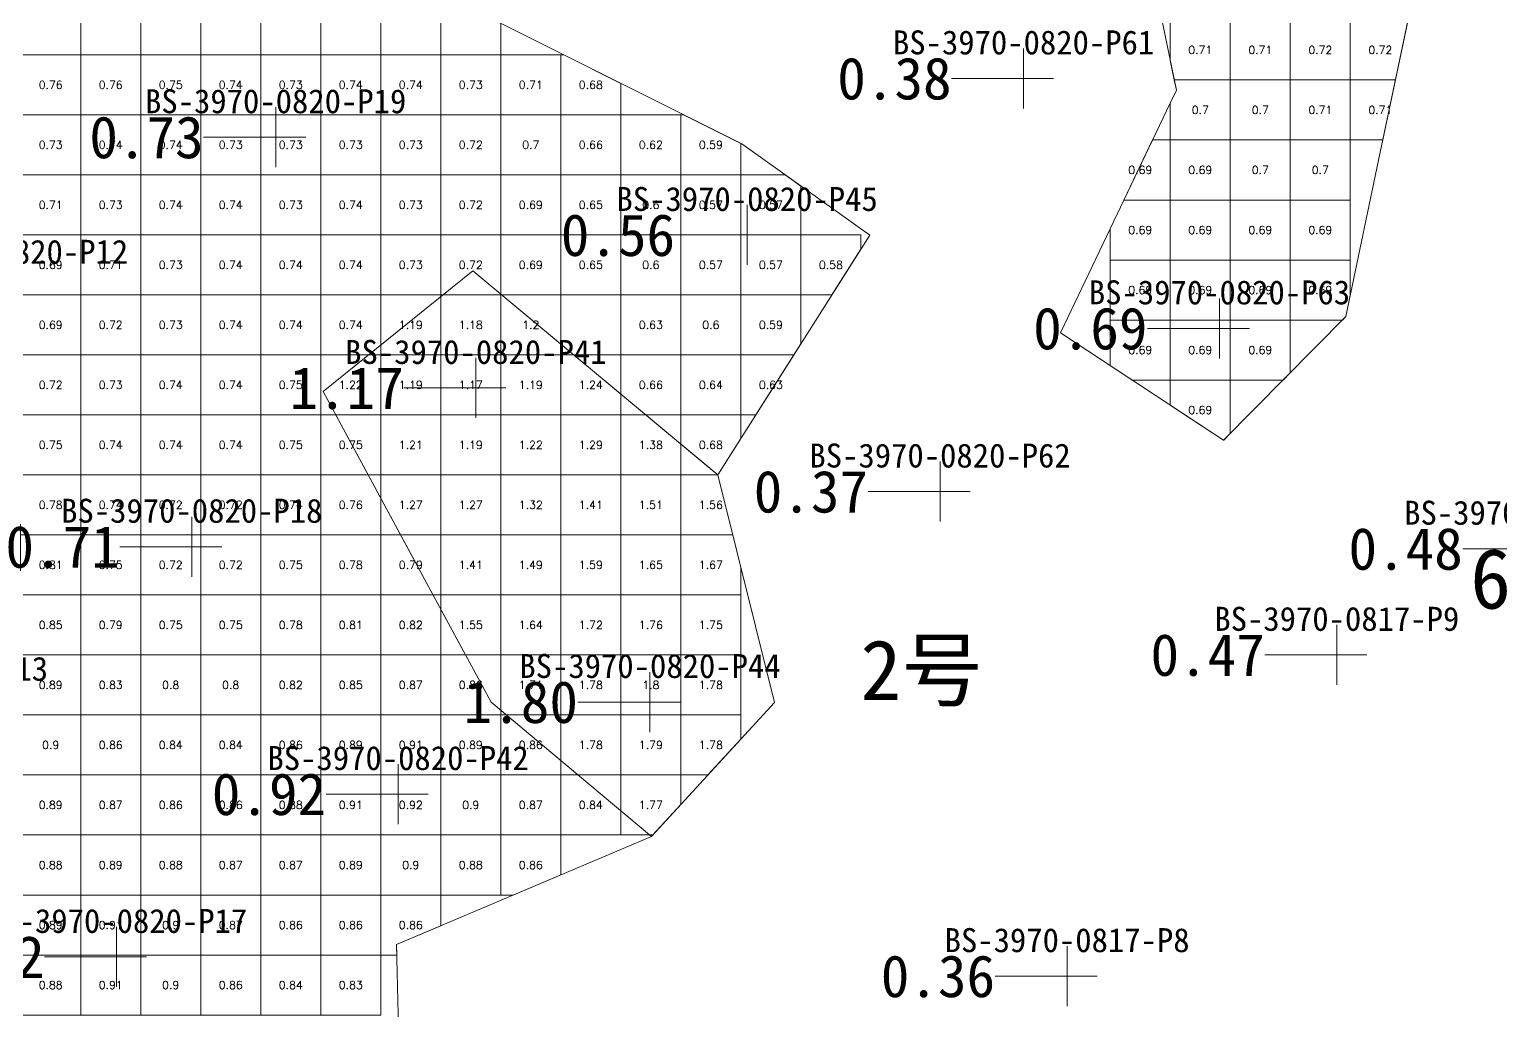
# Model space of a CAD drawing. Header units: inches. Extents: x 469759 to 470079, y 4349683 to 4349873.
# Drawn here: x 470005.6 to 470030.12, y 4349696.28 to 4349712.63 of the extents above; entities that cross this region are included whole.
import ezdxf
from ezdxf.enums import TextEntityAlignment as Align

# ---------------------------------------------------------------- set-up
doc = ezdxf.new("R2010")
doc.units = ezdxf.units.IN
doc.header["$MEASUREMENT"] = 0
for name, color, linetype, lineweight in [('0.500-1.000', 7, 'Continuous', 0), ('1.000-1.500', 7, 'Continuous', 0), ('孔口文字', 7, 'Continuous', 0), ('点', 7, 'Continuous', 0), ('爆区方格网', 7, 'Continuous', 0), ('线条', 7, 'Continuous', 0), ('钻孔', 7, 'Continuous', 0)]:
    doc.layers.add(name, color=color, linetype=linetype, lineweight=lineweight)
doc.styles.add('3dmine_textStyle_1', font='txt.shx', dxfattribs={"height": 1, "bigfont": 'gbcbig.shx'})
doc.styles.add('3dmine_textStyle_3', font='SimSun.ttf', dxfattribs={"height": 1})
doc.styles.add('3dmine_textStyle_4', font='simsunb.ttf', dxfattribs={"height": 1})

msp = doc.modelspace()

# ---------------------------------------------------------------- hatches: boundary and pattern name
at = {"layer": '钻孔', "linetype": 'Continuous', "lineweight": 0, "true_color": 0x808080, "extrusion": (0, 1, 0)}
for points in [[(-470023.17, 3959.573), (-470022.17, 3959.573), (-470022.17, 3970.573), (-470023.17, 3970.573)], [(-470021.778, 3959.791), (-470020.778, 3959.791), (-470020.778, 3970.791), (-470021.778, 3970.791)], [(-470028.389, 3959.642), (-470027.389, 3959.642), (-470027.389, 3970.642), (-470028.389, 3970.642)], [(-470023.895, 3959.574), (-470022.895, 3959.574), (-470022.895, 3969.574), (-470023.895, 3969.574)]]:
    msp.add_hatch(color=8, dxfattribs=at).paths.add_polyline_path(points, flags=0)
at = {"layer": '钻孔', "linetype": 'Continuous', "lineweight": 0, "true_color": 0x00ffff, "extrusion": (0, 1, 0)}
for points in [[(-470010.708, 3959.603), (-470009.708, 3959.603), (-470009.708, 3970.603), (-470010.708, 3970.603)], [(-470018.563, 3960.36), (-470017.563, 3960.36), (-470017.563, 3970.36), (-470018.563, 3970.36)], [(-470006.073, 3960.023), (-470005.073, 3960.023), (-470005.073, 3971.023), (-470006.073, 3971.023)], [(-470026.434, 3959.71), (-470025.434, 3959.71), (-470025.434, 3970.71), (-470026.434, 3970.71)], [(-470009.31, 3959.836), (-470008.31, 3959.836), (-470008.31, 3970.836), (-470009.31, 3970.836)], [(-470012.748, 3960.396), (-470011.748, 3960.396), (-470011.748, 3971.396), (-470012.748, 3971.396)], [(-470008.058, 3960.089), (-470007.058, 3960.089), (-470007.058, 3971.089), (-470008.058, 3971.089)]]:
    msp.add_hatch(color=4, dxfattribs=at).paths.add_polyline_path(points, flags=0)
at = {"layer": '钻孔', "linetype": 'Continuous', "lineweight": 0, "true_color": 0x0000ff, "extrusion": (0, 1, 0)}
msp.add_hatch(color=5, dxfattribs=at).paths.add_polyline_path([(-470014.043, 3959.711), (-470013.043, 3959.711), (-470013.043, 3970.711), (-470014.043, 3970.711)], flags=0)
at = {"layer": '钻孔', "linetype": 'Continuous', "lineweight": 0, "true_color": 0xff0000, "extrusion": (0, 1, 0)}
msp.add_hatch(color=1, dxfattribs=at).paths.add_polyline_path([(-470016.945, 3959.934), (-470015.945, 3959.934), (-470015.945, 3970.934), (-470016.945, 3970.934)], flags=0)

# ---------------------------------------------------------------- linework, layer by layer
at = {"layer": '0.500-1.000', "color": 4, "linetype": 'Continuous', "lineweight": 0, "true_color": 0x00ffff}
for points in [[(470029.004, 4349714.837), (470028.135, 4349710.689), (470027.539, 4349707.847), (470025.503, 4349705.788), (470022.786, 4349707.575), (470024.612, 4349711.403), (470024.716, 4349711.62), (470024.124, 4349714.49)], [(470012.026, 4349713.451), (470014.129, 4349712.398), (470017.474, 4349710.723), (470019.607, 4349709.204), (470017.075, 4349705.209), (470013.291, 4349708.361), (470012.992, 4349708.609), (470011.015, 4349707.012), (470010.5, 4349706.596), (470012.084, 4349703.665), (470012.084, 4349703.665), (470013.297, 4349701.422), (470015.97, 4349699.182), (470011.722, 4349697.386), (470011.748, 4349696.216), (470011.825, 4349692.798), (470010.265, 4349691.207), (470007.535, 4349692.818), (470006.317, 4349693.331), (470006.204, 4349693.378), (470005.924, 4349693.496), (470002.466, 4349692.429)]]:
    msp.add_lwpolyline(points, dxfattribs=at)
at = {"layer": '1.000-1.500', "color": 5, "linetype": 'Continuous', "lineweight": 0, "true_color": 0x0000ff}
msp.add_lwpolyline([(470016.886, 4349705.367), (470017.075, 4349705.209), (470018.019, 4349701.418), (470015.97, 4349699.182), (470013.297, 4349701.422), (470012.484, 4349702.926), (470010.5, 4349706.596), (470012.992, 4349708.609), (470016.886, 4349705.367)], dxfattribs=at)
at = {"layer": '点', "color": 138, "linetype": 'Continuous', "lineweight": 0, "true_color": 0x004c4c}
for points, elevation in [([(470022.17, 4349711.315), (470022.17, 4349712.315)], 3970.573), ([(470022.67, 4349711.815), (470021.67, 4349711.815)], 3970.573), ([(470009.708, 4349710.335), (470009.708, 4349711.335)], 3970.603), ([(470010.208, 4349710.835), (470009.208, 4349710.835)], 3970.603), ([(470017.563, 4349708.706), (470017.563, 4349709.706)], 3970.36), ([(470018.063, 4349709.206), (470017.063, 4349709.206)], 3970.36), ([(470025.434, 4349707.15), (470025.434, 4349708.15)], 3970.71), ([(470025.934, 4349707.65), (470024.934, 4349707.65)], 3970.71), ([(470013.043, 4349706.157), (470013.043, 4349707.157)], 3970.711), ([(470013.543, 4349706.657), (470012.543, 4349706.657)], 3970.711), ([(470020.778, 4349704.431), (470020.778, 4349705.431)], 3970.791), ([(470021.278, 4349704.931), (470020.278, 4349704.931)], 3970.791), ([(470008.31, 4349703.511), (470008.31, 4349704.511)], 3970.836), ([(470008.81, 4349704.011), (470007.81, 4349704.011)], 3970.836), ([(470027.389, 4349701.71), (470027.389, 4349702.71)], 3970.642), ([(470027.889, 4349702.21), (470026.889, 4349702.21)], 3970.642), ([(470015.945, 4349700.924), (470015.945, 4349701.924)], 3970.934), ([(470016.445, 4349701.424), (470015.445, 4349701.424)], 3970.934), ([(470011.748, 4349699.39), (470011.748, 4349700.39)], 3971.396), ([(470012.248, 4349699.89), (470011.248, 4349699.89)], 3971.396), ([(470007.058, 4349696.676), (470007.058, 4349697.676)], 3971.089), ([(470022.895, 4349696.356), (470022.895, 4349697.356)], 3969.574), ([(470007.558, 4349697.176), (470006.558, 4349697.176)], 3971.089), ([(470023.395, 4349696.856), (470022.395, 4349696.856)], 3969.574)]:
    msp.add_lwpolyline(points, dxfattribs=dict(at, elevation=elevation))
at = {"layer": '爆区方格网', "color": 4, "linetype": 'Continuous', "lineweight": 0, "true_color": 0x00ffff}
for points, elevation in [([(470006.459, 4349712.208), (470005.459, 4349712.208), (470005.459, 4349713.208), (470006.459, 4349713.208), (470006.459, 4349712.208)], 3970.36), ([(470007.459, 4349712.208), (470006.459, 4349712.208), (470006.459, 4349713.208), (470007.459, 4349713.208), (470007.459, 4349712.208)], 3970.36), ([(470008.459, 4349712.208), (470007.459, 4349712.208), (470007.459, 4349713.208), (470008.459, 4349713.208), (470008.459, 4349712.208)], 3970.36), ([(470009.459, 4349712.208), (470008.459, 4349712.208), (470008.459, 4349713.208), (470009.459, 4349713.208), (470009.459, 4349712.208)], 3970.36), ([(470010.459, 4349712.208), (470009.459, 4349712.208), (470009.459, 4349713.208), (470010.459, 4349713.208), (470010.459, 4349712.208)], 3970.36), ([(470011.459, 4349712.208), (470010.459, 4349712.208), (470010.459, 4349713.208), (470011.459, 4349713.208), (470011.459, 4349712.208)], 3970.36), ([(470012.459, 4349712.208), (470011.459, 4349712.208), (470011.459, 4349713.208), (470012.459, 4349713.208), (470012.459, 4349712.208)], 3970.36), ([(470013.459, 4349712.734), (470013.459, 4349712.208), (470012.459, 4349712.208), (470012.459, 4349713.208), (470012.512, 4349713.208), (470013.459, 4349712.734)], 3970.36), ([(470025.614, 4349711.789), (470024.681, 4349711.789), (470024.614, 4349712.112), (470024.614, 4349712.789), (470025.614, 4349712.789), (470025.614, 4349711.789)], 3970.911), ([(470026.614, 4349711.789), (470025.614, 4349711.789), (470025.614, 4349712.789), (470026.614, 4349712.789), (470026.614, 4349711.789)], 3970.911), ([(470027.614, 4349711.789), (470026.614, 4349711.789), (470026.614, 4349712.789), (470027.614, 4349712.789), (470027.614, 4349711.789)], 3970.911), ([(470028.365, 4349711.789), (470027.614, 4349711.789), (470027.614, 4349712.789), (470028.575, 4349712.789), (470028.365, 4349711.789)], 3970.911), ([(470006.459, 4349711.208), (470005.459, 4349711.208), (470005.459, 4349712.208), (470006.459, 4349712.208), (470006.459, 4349711.208)], 3970.36), ([(470007.459, 4349711.208), (470006.459, 4349711.208), (470006.459, 4349712.208), (470007.459, 4349712.208), (470007.459, 4349711.208)], 3970.36), ([(470008.459, 4349711.208), (470007.459, 4349711.208), (470007.459, 4349712.208), (470008.459, 4349712.208), (470008.459, 4349711.208)], 3970.36), ([(470009.459, 4349711.208), (470008.459, 4349711.208), (470008.459, 4349712.208), (470009.459, 4349712.208), (470009.459, 4349711.208)], 3970.36), ([(470010.459, 4349711.208), (470009.459, 4349711.208), (470009.459, 4349712.208), (470010.459, 4349712.208), (470010.459, 4349711.208)], 3970.36), ([(470011.459, 4349711.208), (470010.459, 4349711.208), (470010.459, 4349712.208), (470011.459, 4349712.208), (470011.459, 4349711.208)], 3970.36), ([(470012.459, 4349711.208), (470011.459, 4349711.208), (470011.459, 4349712.208), (470012.459, 4349712.208), (470012.459, 4349711.208)], 3970.36), ([(470013.459, 4349711.208), (470012.459, 4349711.208), (470012.459, 4349712.208), (470013.459, 4349712.208), (470013.459, 4349711.208)], 3970.36), ([(470014.459, 4349711.208), (470013.459, 4349711.208), (470013.459, 4349712.208), (470014.459, 4349712.208), (470014.459, 4349711.208)], 3970.36), ([(470015.459, 4349711.732), (470015.459, 4349711.208), (470014.459, 4349711.208), (470014.459, 4349712.208), (470014.508, 4349712.208), (470015.459, 4349711.732)], 3970.36), ([(470025.614, 4349710.789), (470024.614, 4349710.789), (470024.614, 4349711.407), (470024.716, 4349711.62), (470024.681, 4349711.789), (470025.614, 4349711.789), (470025.614, 4349710.789)], 3970.911), ([(470026.614, 4349710.789), (470025.614, 4349710.789), (470025.614, 4349711.789), (470026.614, 4349711.789), (470026.614, 4349710.789)], 3970.911), ([(470027.614, 4349710.789), (470026.614, 4349710.789), (470026.614, 4349711.789), (470027.614, 4349711.789), (470027.614, 4349710.789)], 3970.911), ([(470028.156, 4349710.789), (470027.614, 4349710.789), (470027.614, 4349711.789), (470028.365, 4349711.789), (470028.156, 4349710.789)], 3970.911), ([(470006.459, 4349710.208), (470005.459, 4349710.208), (470005.459, 4349711.208), (470006.459, 4349711.208), (470006.459, 4349710.208)], 3970.36), ([(470007.459, 4349710.208), (470006.459, 4349710.208), (470006.459, 4349711.208), (470007.459, 4349711.208), (470007.459, 4349710.208)], 3970.36), ([(470008.459, 4349710.208), (470007.459, 4349710.208), (470007.459, 4349711.208), (470008.459, 4349711.208), (470008.459, 4349710.208)], 3970.36), ([(470009.459, 4349710.208), (470008.459, 4349710.208), (470008.459, 4349711.208), (470009.459, 4349711.208), (470009.459, 4349710.208)], 3970.36), ([(470010.459, 4349710.208), (470009.459, 4349710.208), (470009.459, 4349711.208), (470010.459, 4349711.208), (470010.459, 4349710.208)], 3970.36), ([(470011.459, 4349710.208), (470010.459, 4349710.208), (470010.459, 4349711.208), (470011.459, 4349711.208), (470011.459, 4349710.208)], 3970.36), ([(470012.459, 4349710.208), (470011.459, 4349710.208), (470011.459, 4349711.208), (470012.459, 4349711.208), (470012.459, 4349710.208)], 3970.36), ([(470013.459, 4349710.208), (470012.459, 4349710.208), (470012.459, 4349711.208), (470013.459, 4349711.208), (470013.459, 4349710.208)], 3970.36), ([(470014.459, 4349710.208), (470013.459, 4349710.208), (470013.459, 4349711.208), (470014.459, 4349711.208), (470014.459, 4349710.208)], 3970.36), ([(470015.459, 4349710.208), (470014.459, 4349710.208), (470014.459, 4349711.208), (470015.459, 4349711.208), (470015.459, 4349710.208)], 3970.36), ([(470016.459, 4349710.208), (470015.459, 4349710.208), (470015.459, 4349711.208), (470016.459, 4349711.208), (470016.459, 4349710.208)], 3970.36), ([(470017.459, 4349710.73), (470017.459, 4349710.208), (470016.459, 4349710.208), (470016.459, 4349711.208), (470016.505, 4349711.208), (470017.459, 4349710.73)], 3970.36), ([(470024.614, 4349709.789), (470023.842, 4349709.789), (470024.319, 4349710.789), (470024.614, 4349710.789), (470024.614, 4349709.789)], 3970.911), ([(470025.614, 4349709.789), (470024.614, 4349709.789), (470024.614, 4349710.789), (470025.614, 4349710.789), (470025.614, 4349709.789)], 3970.911), ([(470026.614, 4349709.789), (470025.614, 4349709.789), (470025.614, 4349710.789), (470026.614, 4349710.789), (470026.614, 4349709.789)], 3970.911), ([(470027.614, 4349709.789), (470026.614, 4349709.789), (470026.614, 4349710.789), (470027.614, 4349710.789), (470027.614, 4349709.789)], 3970.911), ([(470006.459, 4349709.208), (470005.459, 4349709.208), (470005.459, 4349710.208), (470006.459, 4349710.208), (470006.459, 4349709.208)], 3970.36), ([(470007.459, 4349709.208), (470006.459, 4349709.208), (470006.459, 4349710.208), (470007.459, 4349710.208), (470007.459, 4349709.208)], 3970.36), ([(470008.459, 4349709.208), (470007.459, 4349709.208), (470007.459, 4349710.208), (470008.459, 4349710.208), (470008.459, 4349709.208)], 3970.36), ([(470009.459, 4349709.208), (470008.459, 4349709.208), (470008.459, 4349710.208), (470009.459, 4349710.208), (470009.459, 4349709.208)], 3970.36), ([(470010.459, 4349709.208), (470009.459, 4349709.208), (470009.459, 4349710.208), (470010.459, 4349710.208), (470010.459, 4349709.208)], 3970.36), ([(470011.459, 4349709.208), (470010.459, 4349709.208), (470010.459, 4349710.208), (470011.459, 4349710.208), (470011.459, 4349709.208)], 3970.36), ([(470012.459, 4349709.208), (470011.459, 4349709.208), (470011.459, 4349710.208), (470012.459, 4349710.208), (470012.459, 4349709.208)], 3970.36), ([(470013.459, 4349709.208), (470012.459, 4349709.208), (470012.459, 4349710.208), (470013.459, 4349710.208), (470013.459, 4349709.208)], 3970.36), ([(470014.459, 4349709.208), (470013.459, 4349709.208), (470013.459, 4349710.208), (470014.459, 4349710.208), (470014.459, 4349709.208)], 3970.36), ([(470015.459, 4349709.208), (470014.459, 4349709.208), (470014.459, 4349710.208), (470015.459, 4349710.208), (470015.459, 4349709.208)], 3970.36), ([(470016.459, 4349709.208), (470015.459, 4349709.208), (470015.459, 4349710.208), (470016.459, 4349710.208), (470016.459, 4349709.208)], 3970.36), ([(470017.459, 4349709.208), (470016.459, 4349709.208), (470016.459, 4349710.208), (470017.459, 4349710.208), (470017.459, 4349709.208)], 3970.36), ([(470018.459, 4349710.021), (470018.459, 4349709.208), (470017.459, 4349709.208), (470017.459, 4349710.208), (470018.196, 4349710.208), (470018.459, 4349710.021)], 3970.36), ([(470024.614, 4349708.789), (470023.614, 4349708.789), (470023.614, 4349709.311), (470023.842, 4349709.789), (470024.614, 4349709.789), (470024.614, 4349708.789)], 3970.911), ([(470025.614, 4349708.789), (470024.614, 4349708.789), (470024.614, 4349709.789), (470025.614, 4349709.789), (470025.614, 4349708.789)], 3970.911), ([(470026.614, 4349708.789), (470025.614, 4349708.789), (470025.614, 4349709.789), (470026.614, 4349709.789), (470026.614, 4349708.789)], 3970.911), ([(470027.614, 4349708.789), (470026.614, 4349708.789), (470026.614, 4349709.789), (470027.614, 4349709.789), (470027.614, 4349708.789)], 3970.911), ([(470006.459, 4349708.208), (470005.459, 4349708.208), (470005.459, 4349709.208), (470006.459, 4349709.208), (470006.459, 4349708.208)], 3970.36), ([(470007.459, 4349708.208), (470006.459, 4349708.208), (470006.459, 4349709.208), (470007.459, 4349709.208), (470007.459, 4349708.208)], 3970.36), ([(470008.459, 4349708.208), (470007.459, 4349708.208), (470007.459, 4349709.208), (470008.459, 4349709.208), (470008.459, 4349708.208)], 3970.36), ([(470009.459, 4349708.208), (470008.459, 4349708.208), (470008.459, 4349709.208), (470009.459, 4349709.208), (470009.459, 4349708.208)], 3970.36), ([(470010.459, 4349708.208), (470009.459, 4349708.208), (470009.459, 4349709.208), (470010.459, 4349709.208), (470010.459, 4349708.208)], 3970.36), ([(470011.459, 4349708.208), (470010.459, 4349708.208), (470010.459, 4349709.208), (470011.459, 4349709.208), (470011.459, 4349708.208)], 3970.36), ([(470012.459, 4349708.208), (470011.459, 4349708.208), (470011.459, 4349709.208), (470012.459, 4349709.208), (470012.459, 4349708.208)], 3970.36), ([(470013.459, 4349708.208), (470012.459, 4349708.208), (470012.459, 4349709.208), (470013.459, 4349709.208), (470013.459, 4349708.208)], 3970.36), ([(470014.459, 4349708.208), (470013.459, 4349708.208), (470013.459, 4349709.208), (470014.459, 4349709.208), (470014.459, 4349708.208)], 3970.36), ([(470015.459, 4349708.208), (470014.459, 4349708.208), (470014.459, 4349709.208), (470015.459, 4349709.208), (470015.459, 4349708.208)], 3970.36), ([(470016.459, 4349708.208), (470015.459, 4349708.208), (470015.459, 4349709.208), (470016.459, 4349709.208), (470016.459, 4349708.208)], 3970.36), ([(470017.459, 4349708.208), (470016.459, 4349708.208), (470016.459, 4349709.208), (470017.459, 4349709.208), (470017.459, 4349708.208)], 3970.36), ([(470018.459, 4349708.208), (470017.459, 4349708.208), (470017.459, 4349709.208), (470018.459, 4349709.208), (470018.459, 4349708.208)], 3970.36), ([(470019.459, 4349708.971), (470018.975, 4349708.208), (470018.459, 4349708.208), (470018.459, 4349709.208), (470019.459, 4349709.208), (470019.459, 4349708.971)], 3970.36), ([(470024.614, 4349707.789), (470023.614, 4349707.789), (470023.614, 4349708.789), (470024.614, 4349708.789), (470024.614, 4349707.789)], 3970.911), ([(470025.614, 4349707.789), (470024.614, 4349707.789), (470024.614, 4349708.789), (470025.614, 4349708.789), (470025.614, 4349707.789)], 3970.911), ([(470026.614, 4349707.789), (470025.614, 4349707.789), (470025.614, 4349708.789), (470026.614, 4349708.789), (470026.614, 4349707.789)], 3970.911), ([(470027.614, 4349708.204), (470027.539, 4349707.847), (470027.482, 4349707.789), (470026.614, 4349707.789), (470026.614, 4349708.789), (470027.614, 4349708.789), (470027.614, 4349708.204)], 3970.911), ([(470006.459, 4349707.208), (470005.459, 4349707.208), (470005.459, 4349708.208), (470006.459, 4349708.208), (470006.459, 4349707.208)], 3970.36), ([(470007.459, 4349707.208), (470006.459, 4349707.208), (470006.459, 4349708.208), (470007.459, 4349708.208), (470007.459, 4349707.208)], 3970.36), ([(470008.459, 4349707.208), (470007.459, 4349707.208), (470007.459, 4349708.208), (470008.459, 4349708.208), (470008.459, 4349707.208)], 3970.36), ([(470009.459, 4349707.208), (470008.459, 4349707.208), (470008.459, 4349708.208), (470009.459, 4349708.208), (470009.459, 4349707.208)], 3970.36), ([(470010.459, 4349707.208), (470009.459, 4349707.208), (470009.459, 4349708.208), (470010.459, 4349708.208), (470010.459, 4349707.208)], 3970.36), ([(470011.459, 4349707.208), (470010.459, 4349707.208), (470010.459, 4349708.208), (470011.459, 4349708.208), (470011.459, 4349707.208)], 3970.36), ([(470016.459, 4349707.208), (470015.459, 4349707.208), (470015.459, 4349708.208), (470016.459, 4349708.208), (470016.459, 4349707.208)], 3970.36), ([(470017.459, 4349707.208), (470016.459, 4349707.208), (470016.459, 4349708.208), (470017.459, 4349708.208), (470017.459, 4349707.208)], 3970.36), ([(470018.459, 4349707.393), (470018.342, 4349707.208), (470017.459, 4349707.208), (470017.459, 4349708.208), (470018.459, 4349708.208), (470018.459, 4349707.393)], 3970.36), ([(470024.614, 4349706.789), (470023.981, 4349706.789), (470023.614, 4349707.03), (470023.614, 4349707.789), (470024.614, 4349707.789), (470024.614, 4349706.789)], 3970.911), ([(470025.614, 4349706.789), (470024.614, 4349706.789), (470024.614, 4349707.789), (470025.614, 4349707.789), (470025.614, 4349706.789)], 3970.911), ([(470026.614, 4349706.911), (470026.493, 4349706.789), (470025.614, 4349706.789), (470025.614, 4349707.789), (470026.614, 4349707.789), (470026.614, 4349706.911)], 3970.911), ([(470006.459, 4349706.208), (470005.459, 4349706.208), (470005.459, 4349707.208), (470006.459, 4349707.208), (470006.459, 4349706.208)], 3970.36), ([(470007.459, 4349706.208), (470006.459, 4349706.208), (470006.459, 4349707.208), (470007.459, 4349707.208), (470007.459, 4349706.208)], 3970.36), ([(470008.459, 4349706.208), (470007.459, 4349706.208), (470007.459, 4349707.208), (470008.459, 4349707.208), (470008.459, 4349706.208)], 3970.36), ([(470009.459, 4349706.208), (470008.459, 4349706.208), (470008.459, 4349707.208), (470009.459, 4349707.208), (470009.459, 4349706.208)], 3970.36), ([(470010.459, 4349706.208), (470009.459, 4349706.208), (470009.459, 4349707.208), (470010.459, 4349707.208), (470010.459, 4349706.208)], 3970.36), ([(470016.459, 4349706.208), (470015.459, 4349706.208), (470015.459, 4349707.208), (470016.459, 4349707.208), (470016.459, 4349706.208)], 3970.36), ([(470017.459, 4349706.208), (470016.459, 4349706.208), (470016.459, 4349707.208), (470017.459, 4349707.208), (470017.459, 4349706.208)], 3970.36), ([(470017.708, 4349706.208), (470017.459, 4349706.208), (470017.459, 4349707.208), (470018.342, 4349707.208), (470017.708, 4349706.208)], 3970.36), ([(470025.614, 4349705.9), (470025.504, 4349705.789), (470025.502, 4349705.789), (470024.614, 4349706.373), (470024.614, 4349706.789), (470025.614, 4349706.789), (470025.614, 4349705.9)], 3970.911), ([(470006.459, 4349705.208), (470005.459, 4349705.208), (470005.459, 4349706.208), (470006.459, 4349706.208), (470006.459, 4349705.208)], 3970.36), ([(470007.459, 4349705.208), (470006.459, 4349705.208), (470006.459, 4349706.208), (470007.459, 4349706.208), (470007.459, 4349705.208)], 3970.36), ([(470008.459, 4349705.208), (470007.459, 4349705.208), (470007.459, 4349706.208), (470008.459, 4349706.208), (470008.459, 4349705.208)], 3970.36), ([(470009.459, 4349705.208), (470008.459, 4349705.208), (470008.459, 4349706.208), (470009.459, 4349706.208), (470009.459, 4349705.208)], 3970.36), ([(470010.459, 4349705.208), (470009.459, 4349705.208), (470009.459, 4349706.208), (470010.459, 4349706.208), (470010.459, 4349705.208)], 3970.36), ([(470011.459, 4349705.208), (470010.459, 4349705.208), (470010.459, 4349706.208), (470011.459, 4349706.208), (470011.459, 4349705.208)], 3970.36), ([(470017.459, 4349705.815), (470017.075, 4349705.209), (470017.075, 4349705.208), (470016.459, 4349705.208), (470016.459, 4349706.208), (470017.459, 4349706.208), (470017.459, 4349705.815)], 3970.36), ([(470006.459, 4349704.208), (470005.459, 4349704.208), (470005.459, 4349705.208), (470006.459, 4349705.208), (470006.459, 4349704.208)], 3970.36), ([(470007.459, 4349704.208), (470006.459, 4349704.208), (470006.459, 4349705.208), (470007.459, 4349705.208), (470007.459, 4349704.208)], 3970.36), ([(470008.459, 4349704.208), (470007.459, 4349704.208), (470007.459, 4349705.208), (470008.459, 4349705.208), (470008.459, 4349704.208)], 3970.36), ([(470009.459, 4349704.208), (470008.459, 4349704.208), (470008.459, 4349705.208), (470009.459, 4349705.208), (470009.459, 4349704.208)], 3970.36), ([(470010.459, 4349704.208), (470009.459, 4349704.208), (470009.459, 4349705.208), (470010.459, 4349705.208), (470010.459, 4349704.208)], 3970.36), ([(470011.459, 4349704.208), (470010.459, 4349704.208), (470010.459, 4349705.208), (470011.459, 4349705.208), (470011.459, 4349704.208)], 3970.36), ([(470006.459, 4349703.208), (470005.459, 4349703.208), (470005.459, 4349704.208), (470006.459, 4349704.208), (470006.459, 4349703.208)], 3970.36), ([(470007.459, 4349703.208), (470006.459, 4349703.208), (470006.459, 4349704.208), (470007.459, 4349704.208), (470007.459, 4349703.208)], 3970.36), ([(470008.459, 4349703.208), (470007.459, 4349703.208), (470007.459, 4349704.208), (470008.459, 4349704.208), (470008.459, 4349703.208)], 3970.36), ([(470009.459, 4349703.208), (470008.459, 4349703.208), (470008.459, 4349704.208), (470009.459, 4349704.208), (470009.459, 4349703.208)], 3970.36), ([(470010.459, 4349703.208), (470009.459, 4349703.208), (470009.459, 4349704.208), (470010.459, 4349704.208), (470010.459, 4349703.208)], 3970.36), ([(470011.459, 4349703.208), (470010.459, 4349703.208), (470010.459, 4349704.208), (470011.459, 4349704.208), (470011.459, 4349703.208)], 3970.36), ([(470012.459, 4349703.208), (470011.459, 4349703.208), (470011.459, 4349704.208), (470012.459, 4349704.208), (470012.459, 4349703.208)], 3970.36), ([(470006.459, 4349702.208), (470005.459, 4349702.208), (470005.459, 4349703.208), (470006.459, 4349703.208), (470006.459, 4349702.208)], 3970.36), ([(470007.459, 4349702.208), (470006.459, 4349702.208), (470006.459, 4349703.208), (470007.459, 4349703.208), (470007.459, 4349702.208)], 3970.36), ([(470008.459, 4349702.208), (470007.459, 4349702.208), (470007.459, 4349703.208), (470008.459, 4349703.208), (470008.459, 4349702.208)], 3970.36), ([(470009.459, 4349702.208), (470008.459, 4349702.208), (470008.459, 4349703.208), (470009.459, 4349703.208), (470009.459, 4349702.208)], 3970.36), ([(470010.459, 4349702.208), (470009.459, 4349702.208), (470009.459, 4349703.208), (470010.459, 4349703.208), (470010.459, 4349702.208)], 3970.36), ([(470011.459, 4349702.208), (470010.459, 4349702.208), (470010.459, 4349703.208), (470011.459, 4349703.208), (470011.459, 4349702.208)], 3970.36), ([(470012.459, 4349702.208), (470011.459, 4349702.208), (470011.459, 4349703.208), (470012.459, 4349703.208), (470012.459, 4349702.208)], 3970.36), ([(470006.459, 4349701.208), (470005.459, 4349701.208), (470005.459, 4349702.208), (470006.459, 4349702.208), (470006.459, 4349701.208)], 3970.36), ([(470007.459, 4349701.208), (470006.459, 4349701.208), (470006.459, 4349702.208), (470007.459, 4349702.208), (470007.459, 4349701.208)], 3970.36), ([(470008.459, 4349701.208), (470007.459, 4349701.208), (470007.459, 4349702.208), (470008.459, 4349702.208), (470008.459, 4349701.208)], 3970.36), ([(470009.459, 4349701.208), (470008.459, 4349701.208), (470008.459, 4349702.208), (470009.459, 4349702.208), (470009.459, 4349701.208)], 3970.36), ([(470010.459, 4349701.208), (470009.459, 4349701.208), (470009.459, 4349702.208), (470010.459, 4349702.208), (470010.459, 4349701.208)], 3970.36), ([(470011.459, 4349701.208), (470010.459, 4349701.208), (470010.459, 4349702.208), (470011.459, 4349702.208), (470011.459, 4349701.208)], 3970.36), ([(470012.459, 4349701.208), (470011.459, 4349701.208), (470011.459, 4349702.208), (470012.459, 4349702.208), (470012.459, 4349701.208)], 3970.36), ([(470013.459, 4349701.208), (470012.459, 4349701.208), (470012.459, 4349702.208), (470013.459, 4349702.208), (470013.459, 4349701.208)], 3970.36), ([(470006.459, 4349700.208), (470005.459, 4349700.208), (470005.459, 4349701.208), (470006.459, 4349701.208), (470006.459, 4349700.208)], 3970.36), ([(470007.459, 4349700.208), (470006.459, 4349700.208), (470006.459, 4349701.208), (470007.459, 4349701.208), (470007.459, 4349700.208)], 3970.36), ([(470008.459, 4349700.208), (470007.459, 4349700.208), (470007.459, 4349701.208), (470008.459, 4349701.208), (470008.459, 4349700.208)], 3970.36), ([(470009.459, 4349700.208), (470008.459, 4349700.208), (470008.459, 4349701.208), (470009.459, 4349701.208), (470009.459, 4349700.208)], 3970.36), ([(470010.459, 4349700.208), (470009.459, 4349700.208), (470009.459, 4349701.208), (470010.459, 4349701.208), (470010.459, 4349700.208)], 3970.36), ([(470011.459, 4349700.208), (470010.459, 4349700.208), (470010.459, 4349701.208), (470011.459, 4349701.208), (470011.459, 4349700.208)], 3970.36), ([(470012.459, 4349700.208), (470011.459, 4349700.208), (470011.459, 4349701.208), (470012.459, 4349701.208), (470012.459, 4349700.208)], 3970.36), ([(470013.459, 4349700.208), (470012.459, 4349700.208), (470012.459, 4349701.208), (470013.459, 4349701.208), (470013.459, 4349700.208)], 3970.36), ([(470014.459, 4349700.208), (470013.459, 4349700.208), (470013.459, 4349701.208), (470014.459, 4349701.208), (470014.459, 4349700.208)], 3970.36), ([(470006.459, 4349699.208), (470005.459, 4349699.208), (470005.459, 4349700.208), (470006.459, 4349700.208), (470006.459, 4349699.208)], 3970.36), ([(470007.459, 4349699.208), (470006.459, 4349699.208), (470006.459, 4349700.208), (470007.459, 4349700.208), (470007.459, 4349699.208)], 3970.36), ([(470008.459, 4349699.208), (470007.459, 4349699.208), (470007.459, 4349700.208), (470008.459, 4349700.208), (470008.459, 4349699.208)], 3970.36), ([(470009.459, 4349699.208), (470008.459, 4349699.208), (470008.459, 4349700.208), (470009.459, 4349700.208), (470009.459, 4349699.208)], 3970.36), ([(470010.459, 4349699.208), (470009.459, 4349699.208), (470009.459, 4349700.208), (470010.459, 4349700.208), (470010.459, 4349699.208)], 3970.36), ([(470011.459, 4349699.208), (470010.459, 4349699.208), (470010.459, 4349700.208), (470011.459, 4349700.208), (470011.459, 4349699.208)], 3970.36), ([(470012.459, 4349699.208), (470011.459, 4349699.208), (470011.459, 4349700.208), (470012.459, 4349700.208), (470012.459, 4349699.208)], 3970.36), ([(470013.459, 4349699.208), (470012.459, 4349699.208), (470012.459, 4349700.208), (470013.459, 4349700.208), (470013.459, 4349699.208)], 3970.36), ([(470014.459, 4349699.208), (470013.459, 4349699.208), (470013.459, 4349700.208), (470014.459, 4349700.208), (470014.459, 4349699.208)], 3970.36), ([(470015.459, 4349699.208), (470014.459, 4349699.208), (470014.459, 4349700.208), (470015.459, 4349700.208), (470015.459, 4349699.208)], 3970.36), ([(470006.459, 4349698.208), (470005.459, 4349698.208), (470005.459, 4349699.208), (470006.459, 4349699.208), (470006.459, 4349698.208)], 3970.36), ([(470007.459, 4349698.208), (470006.459, 4349698.208), (470006.459, 4349699.208), (470007.459, 4349699.208), (470007.459, 4349698.208)], 3970.36), ([(470008.459, 4349698.208), (470007.459, 4349698.208), (470007.459, 4349699.208), (470008.459, 4349699.208), (470008.459, 4349698.208)], 3970.36), ([(470009.459, 4349698.208), (470008.459, 4349698.208), (470008.459, 4349699.208), (470009.459, 4349699.208), (470009.459, 4349698.208)], 3970.36), ([(470010.459, 4349698.208), (470009.459, 4349698.208), (470009.459, 4349699.208), (470010.459, 4349699.208), (470010.459, 4349698.208)], 3970.36), ([(470011.459, 4349698.208), (470010.459, 4349698.208), (470010.459, 4349699.208), (470011.459, 4349699.208), (470011.459, 4349698.208)], 3970.36), ([(470012.459, 4349698.208), (470011.459, 4349698.208), (470011.459, 4349699.208), (470012.459, 4349699.208), (470012.459, 4349698.208)], 3970.36), ([(470013.459, 4349698.208), (470012.459, 4349698.208), (470012.459, 4349699.208), (470013.459, 4349699.208), (470013.459, 4349698.208)], 3970.36), ([(470014.459, 4349698.543), (470013.667, 4349698.208), (470013.459, 4349698.208), (470013.459, 4349699.208), (470014.459, 4349699.208), (470014.459, 4349698.543)], 3970.36), ([(470006.459, 4349697.208), (470005.459, 4349697.208), (470005.459, 4349698.208), (470006.459, 4349698.208), (470006.459, 4349697.208)], 3970.36), ([(470007.459, 4349697.208), (470006.459, 4349697.208), (470006.459, 4349698.208), (470007.459, 4349698.208), (470007.459, 4349697.208)], 3970.36), ([(470008.459, 4349697.208), (470007.459, 4349697.208), (470007.459, 4349698.208), (470008.459, 4349698.208), (470008.459, 4349697.208)], 3970.36), ([(470009.459, 4349697.208), (470008.459, 4349697.208), (470008.459, 4349698.208), (470009.459, 4349698.208), (470009.459, 4349697.208)], 3970.36), ([(470010.459, 4349697.208), (470009.459, 4349697.208), (470009.459, 4349698.208), (470010.459, 4349698.208), (470010.459, 4349697.208)], 3970.36), ([(470011.459, 4349697.208), (470010.459, 4349697.208), (470010.459, 4349698.208), (470011.459, 4349698.208), (470011.459, 4349697.208)], 3970.36), ([(470012.459, 4349697.697), (470011.722, 4349697.386), (470011.726, 4349697.208), (470011.459, 4349697.208), (470011.459, 4349698.208), (470012.459, 4349698.208), (470012.459, 4349697.697)], 3970.36), ([(470006.459, 4349696.208), (470005.459, 4349696.208), (470005.459, 4349697.208), (470006.459, 4349697.208), (470006.459, 4349696.208)], 3970.36), ([(470007.459, 4349696.208), (470006.459, 4349696.208), (470006.459, 4349697.208), (470007.459, 4349697.208), (470007.459, 4349696.208)], 3970.36), ([(470008.459, 4349696.208), (470007.459, 4349696.208), (470007.459, 4349697.208), (470008.459, 4349697.208), (470008.459, 4349696.208)], 3970.36), ([(470009.459, 4349696.208), (470008.459, 4349696.208), (470008.459, 4349697.208), (470009.459, 4349697.208), (470009.459, 4349696.208)], 3970.36), ([(470010.459, 4349696.208), (470009.459, 4349696.208), (470009.459, 4349697.208), (470010.459, 4349697.208), (470010.459, 4349696.208)], 3970.36), ([(470011.459, 4349696.208), (470010.459, 4349696.208), (470010.459, 4349697.208), (470011.459, 4349697.208), (470011.459, 4349696.208)], 3970.36)]:
    msp.add_lwpolyline(points, dxfattribs=dict(at, elevation=elevation))
at = {"layer": '爆区方格网', "color": 5, "linetype": 'Continuous', "lineweight": 0, "true_color": 0x0000ff, "elevation": 3970.934}
for points in [[(470012.459, 4349707.208), (470011.459, 4349707.208), (470011.459, 4349708.208), (470012.459, 4349708.208), (470012.459, 4349707.208)], [(470013.459, 4349707.208), (470012.459, 4349707.208), (470012.459, 4349708.208), (470013.459, 4349708.208), (470013.459, 4349707.208)], [(470014.459, 4349707.208), (470013.459, 4349707.208), (470013.459, 4349708.208), (470014.459, 4349708.208), (470014.459, 4349707.208)], [(470011.459, 4349706.208), (470010.459, 4349706.208), (470010.459, 4349707.208), (470011.459, 4349707.208), (470011.459, 4349706.208)], [(470012.459, 4349706.208), (470011.459, 4349706.208), (470011.459, 4349707.208), (470012.459, 4349707.208), (470012.459, 4349706.208)], [(470013.459, 4349706.208), (470012.459, 4349706.208), (470012.459, 4349707.208), (470013.459, 4349707.208), (470013.459, 4349706.208)], [(470014.459, 4349706.208), (470013.459, 4349706.208), (470013.459, 4349707.208), (470014.459, 4349707.208), (470014.459, 4349706.208)], [(470015.459, 4349706.208), (470014.459, 4349706.208), (470014.459, 4349707.208), (470015.459, 4349707.208), (470015.459, 4349706.208)], [(470012.459, 4349705.208), (470011.459, 4349705.208), (470011.459, 4349706.208), (470012.459, 4349706.208), (470012.459, 4349705.208)], [(470013.459, 4349705.208), (470012.459, 4349705.208), (470012.459, 4349706.208), (470013.459, 4349706.208), (470013.459, 4349705.208)], [(470014.459, 4349705.208), (470013.459, 4349705.208), (470013.459, 4349706.208), (470014.459, 4349706.208), (470014.459, 4349705.208)], [(470015.459, 4349705.208), (470014.459, 4349705.208), (470014.459, 4349706.208), (470015.459, 4349706.208), (470015.459, 4349705.208)], [(470016.459, 4349705.208), (470015.459, 4349705.208), (470015.459, 4349706.208), (470016.459, 4349706.208), (470016.459, 4349705.208)], [(470012.459, 4349704.208), (470011.459, 4349704.208), (470011.459, 4349705.208), (470012.459, 4349705.208), (470012.459, 4349704.208)], [(470013.459, 4349704.208), (470012.459, 4349704.208), (470012.459, 4349705.208), (470013.459, 4349705.208), (470013.459, 4349704.208)], [(470014.459, 4349704.208), (470013.459, 4349704.208), (470013.459, 4349705.208), (470014.459, 4349705.208), (470014.459, 4349704.208)], [(470015.459, 4349704.208), (470014.459, 4349704.208), (470014.459, 4349705.208), (470015.459, 4349705.208), (470015.459, 4349704.208)], [(470016.459, 4349704.208), (470015.459, 4349704.208), (470015.459, 4349705.208), (470016.459, 4349705.208), (470016.459, 4349704.208)], [(470017.325, 4349704.208), (470016.459, 4349704.208), (470016.459, 4349705.208), (470017.075, 4349705.208), (470017.325, 4349704.208)], [(470013.459, 4349703.208), (470012.459, 4349703.208), (470012.459, 4349704.208), (470013.459, 4349704.208), (470013.459, 4349703.208)], [(470014.459, 4349703.208), (470013.459, 4349703.208), (470013.459, 4349704.208), (470014.459, 4349704.208), (470014.459, 4349703.208)], [(470015.459, 4349703.208), (470014.459, 4349703.208), (470014.459, 4349704.208), (470015.459, 4349704.208), (470015.459, 4349703.208)], [(470016.459, 4349703.208), (470015.459, 4349703.208), (470015.459, 4349704.208), (470016.459, 4349704.208), (470016.459, 4349703.208)], [(470017.459, 4349703.668), (470017.459, 4349703.208), (470016.459, 4349703.208), (470016.459, 4349704.208), (470017.325, 4349704.208), (470017.459, 4349703.668)], [(470013.459, 4349702.208), (470012.459, 4349702.208), (470012.459, 4349703.208), (470013.459, 4349703.208), (470013.459, 4349702.208)], [(470014.459, 4349702.208), (470013.459, 4349702.208), (470013.459, 4349703.208), (470014.459, 4349703.208), (470014.459, 4349702.208)], [(470015.459, 4349702.208), (470014.459, 4349702.208), (470014.459, 4349703.208), (470015.459, 4349703.208), (470015.459, 4349702.208)], [(470016.459, 4349702.208), (470015.459, 4349702.208), (470015.459, 4349703.208), (470016.459, 4349703.208), (470016.459, 4349702.208)], [(470017.459, 4349702.208), (470016.459, 4349702.208), (470016.459, 4349703.208), (470017.459, 4349703.208), (470017.459, 4349702.208)], [(470014.459, 4349701.208), (470013.459, 4349701.208), (470013.459, 4349702.208), (470014.459, 4349702.208), (470014.459, 4349701.208)], [(470015.459, 4349701.208), (470014.459, 4349701.208), (470014.459, 4349702.208), (470015.459, 4349702.208), (470015.459, 4349701.208)], [(470016.459, 4349701.208), (470015.459, 4349701.208), (470015.459, 4349702.208), (470016.459, 4349702.208), (470016.459, 4349701.208)], [(470017.459, 4349701.208), (470016.459, 4349701.208), (470016.459, 4349702.208), (470017.459, 4349702.208), (470017.459, 4349701.208)], [(470015.459, 4349700.208), (470014.459, 4349700.208), (470014.459, 4349701.208), (470015.459, 4349701.208), (470015.459, 4349700.208)], [(470016.459, 4349700.208), (470015.459, 4349700.208), (470015.459, 4349701.208), (470016.459, 4349701.208), (470016.459, 4349700.208)], [(470017.459, 4349700.806), (470016.911, 4349700.208), (470016.459, 4349700.208), (470016.459, 4349701.208), (470017.459, 4349701.208), (470017.459, 4349700.806)], [(470016.459, 4349699.715), (470015.995, 4349699.208), (470015.459, 4349699.208), (470015.459, 4349700.208), (470016.459, 4349700.208), (470016.459, 4349699.715)]]:
    msp.add_lwpolyline(points, dxfattribs=at)
at = {"layer": '线条', "color": 138, "linetype": 'Continuous', "lineweight": 0, "true_color": 0x004c4c}
for points, elevation in [([(470022.17, 4349711.815), (470022.17, 4349711.815), (470022.17, 4349711.815)], 3970.573), ([(470009.708, 4349710.835), (470009.708, 4349710.835), (470009.708, 4349710.835)], 3970.603), ([(470017.563, 4349709.206), (470017.563, 4349709.206), (470017.563, 4349709.206)], 3970.36), ([(470025.434, 4349707.65), (470025.434, 4349707.65), (470025.434, 4349707.65)], 3970.71), ([(470013.043, 4349706.657), (470013.043, 4349706.657), (470013.043, 4349706.657)], 3970.711), ([(470020.778, 4349704.931), (470020.778, 4349704.931), (470020.778, 4349704.931)], 3970.791), ([(470008.31, 4349704.011), (470008.31, 4349704.011), (470008.31, 4349704.011)], 3970.836), ([(470027.389, 4349702.21), (470027.389, 4349702.21), (470027.389, 4349702.21)], 3970.642), ([(470015.945, 4349701.424), (470015.945, 4349701.424), (470015.945, 4349701.424)], 3970.934), ([(470011.748, 4349699.89), (470011.748, 4349699.89), (470011.748, 4349699.89)], 3971.396), ([(470007.058, 4349697.176), (470007.058, 4349697.176), (470007.058, 4349697.176)], 3971.089), ([(470022.895, 4349696.856), (470022.895, 4349696.856), (470022.895, 4349696.856)], 3969.574)]:
    msp.add_lwpolyline(points, dxfattribs=dict(at, elevation=elevation))
at = {"layer": '钻孔', "color": 8, "linetype": 'Continuous', "lineweight": 0, "true_color": 0x808080}
for points, elevation in [([(470022.17, 4349711.815), (470020.97, 4349711.815)], 3970.573), ([(470022.17, 4349711.815), (470020.97, 4349711.815)], 3959.573), ([(470020.778, 4349704.931), (470019.578, 4349704.931)], 3970.791), ([(470020.778, 4349704.931), (470019.578, 4349704.931)], 3959.791), ([(470030.688, 4349703.978), (470029.488, 4349703.978)], 3970.513), ([(470030.688, 4349703.978), (470029.488, 4349703.978)], 3959.513), ([(470027.389, 4349702.21), (470026.189, 4349702.21)], 3970.642), ([(470027.389, 4349702.21), (470026.189, 4349702.21)], 3959.642), ([(470022.895, 4349696.856), (470021.695, 4349696.856)], 3969.574), ([(470022.895, 4349696.856), (470021.695, 4349696.856)], 3959.574)]:
    msp.add_lwpolyline(points, dxfattribs=dict(at, elevation=elevation))
at = {"layer": '钻孔', "color": 4, "linetype": 'Continuous', "lineweight": 0, "true_color": 0x00ffff}
for points, elevation in [([(470009.708, 4349710.835), (470008.508, 4349710.835)], 3970.603), ([(470009.708, 4349710.835), (470008.508, 4349710.835)], 3959.603), ([(470017.563, 4349709.206), (470016.363, 4349709.206)], 3970.36), ([(470017.563, 4349709.206), (470016.363, 4349709.206)], 3960.36), ([(470025.434, 4349707.65), (470024.234, 4349707.65)], 3970.71), ([(470025.434, 4349707.65), (470024.234, 4349707.65)], 3959.71), ([(470008.31, 4349704.011), (470007.11, 4349704.011)], 3970.836), ([(470008.31, 4349704.011), (470007.11, 4349704.011)], 3959.836), ([(470011.748, 4349699.89), (470010.548, 4349699.89)], 3971.396), ([(470011.748, 4349699.89), (470010.548, 4349699.89)], 3960.396), ([(470007.058, 4349697.176), (470005.858, 4349697.176)], 3971.089), ([(470007.058, 4349697.176), (470005.858, 4349697.176)], 3960.089)]:
    msp.add_lwpolyline(points, dxfattribs=dict(at, elevation=elevation))
at = {"layer": '钻孔', "color": 5, "linetype": 'Continuous', "lineweight": 0, "true_color": 0x0000ff}
for elevation in [3970.711, 3959.711]:
    msp.add_lwpolyline([(470013.043, 4349706.657), (470011.843, 4349706.657)], dxfattribs=dict(at, elevation=elevation))
at = {"layer": '钻孔', "color": 1, "linetype": 'Continuous', "lineweight": 0, "true_color": 0xff0000}
for elevation in [3970.934, 3959.934]:
    msp.add_lwpolyline([(470015.945, 4349701.424), (470014.745, 4349701.424)], dxfattribs=dict(at, elevation=elevation))

# ---------------------------------------------------------------- texts
at = {"color": 4, "linetype": 'Continuous', "lineweight": 0, "true_color": 0x00ffff, "style": '3dmine_textStyle_1'}
for s, p in [('0.71', (470025.114, 4349712.289, 3970.911)), ('0.71', (470026.114, 4349712.289, 3970.911)), ('0.72', (470027.114, 4349712.289, 3970.911)), ('0.72', (470028.114, 4349712.289, 3970.911)), ('0.76', (470005.959, 4349711.708, 3970.36)), ('0.76', (470006.959, 4349711.708, 3970.36)), ('0.75', (470007.959, 4349711.708, 3970.36)), ('0.74', (470008.959, 4349711.708, 3970.36)), ('0.73', (470009.959, 4349711.708, 3970.36)), ('0.74', (470010.959, 4349711.708, 3970.36)), ('0.74', (470011.959, 4349711.708, 3970.36)), ('0.73', (470012.959, 4349711.708, 3970.36)), ('0.71', (470013.959, 4349711.708, 3970.36)), ('0.68', (470014.959, 4349711.708, 3970.36)), ('0.7', (470025.114, 4349711.289, 3970.911)), ('0.7', (470026.114, 4349711.289, 3970.911)), ('0.71', (470027.114, 4349711.289, 3970.911)), ('0.71', (470028.114, 4349711.289, 3970.911)), ('0.73', (470005.959, 4349710.708, 3970.36)), ('0.74', (470006.959, 4349710.708, 3970.36)), ('0.74', (470007.959, 4349710.708, 3970.36)), ('0.73', (470008.959, 4349710.708, 3970.36)), ('0.73', (470009.959, 4349710.708, 3970.36)), ('0.73', (470010.959, 4349710.708, 3970.36)), ('0.73', (470011.959, 4349710.708, 3970.36)), ('0.72', (470012.959, 4349710.708, 3970.36)), ('0.7', (470013.959, 4349710.708, 3970.36)), ('0.66', (470014.959, 4349710.708, 3970.36)), ('0.62', (470015.959, 4349710.708, 3970.36)), ('0.59', (470016.959, 4349710.708, 3970.36)), ('0.69', (470024.114, 4349710.289, 3970.911)), ('0.69', (470025.114, 4349710.289, 3970.911)), ('0.7', (470026.114, 4349710.289, 3970.911)), ('0.7', (470027.114, 4349710.289, 3970.911)), ('0.71', (470005.959, 4349709.708, 3970.36)), ('0.73', (470006.959, 4349709.708, 3970.36)), ('0.74', (470007.959, 4349709.708, 3970.36)), ('0.74', (470008.959, 4349709.708, 3970.36)), ('0.73', (470009.959, 4349709.708, 3970.36)), ('0.74', (470010.959, 4349709.708, 3970.36)), ('0.73', (470011.959, 4349709.708, 3970.36)), ('0.72', (470012.959, 4349709.708, 3970.36)), ('0.69', (470013.959, 4349709.708, 3970.36)), ('0.65', (470014.959, 4349709.708, 3970.36)), ('0.6', (470015.959, 4349709.708, 3970.36)), ('0.57', (470016.959, 4349709.708, 3970.36)), ('0.57', (470017.959, 4349709.708, 3970.36)), ('0.69', (470024.114, 4349709.289, 3970.911)), ('0.69', (470025.114, 4349709.289, 3970.911)), ('0.69', (470026.114, 4349709.289, 3970.911)), ('0.69', (470027.114, 4349709.289, 3970.911)), ('0.69', (470005.959, 4349708.708, 3970.36)), ('0.71', (470006.959, 4349708.708, 3970.36)), ('0.73', (470007.959, 4349708.708, 3970.36)), ('0.74', (470008.959, 4349708.708, 3970.36)), ('0.74', (470009.959, 4349708.708, 3970.36)), ('0.74', (470010.959, 4349708.708, 3970.36)), ('0.73', (470011.959, 4349708.708, 3970.36)), ('0.72', (470012.959, 4349708.708, 3970.36)), ('0.69', (470013.959, 4349708.708, 3970.36)), ('0.65', (470014.959, 4349708.708, 3970.36)), ('0.6', (470015.959, 4349708.708, 3970.36)), ('0.57', (470016.959, 4349708.708, 3970.36)), ('0.57', (470017.959, 4349708.708, 3970.36)), ('0.58', (470018.959, 4349708.708, 3970.36)), ('0.69', (470024.114, 4349708.289, 3970.911)), ('0.69', (470025.114, 4349708.289, 3970.911)), ('0.69', (470026.114, 4349708.289, 3970.911)), ('0.69', (470027.114, 4349708.289, 3970.911)), ('0.69', (470005.959, 4349707.708, 3970.36)), ('0.72', (470006.959, 4349707.708, 3970.36)), ('0.73', (470007.959, 4349707.708, 3970.36)), ('0.74', (470008.959, 4349707.708, 3970.36)), ('0.74', (470009.959, 4349707.708, 3970.36)), ('0.74', (470010.959, 4349707.708, 3970.36)), ('0.63', (470015.959, 4349707.708, 3970.36)), ('0.6', (470016.959, 4349707.708, 3970.36)), ('0.59', (470017.959, 4349707.708, 3970.36)), ('0.69', (470024.114, 4349707.289, 3970.911)), ('0.69', (470025.114, 4349707.289, 3970.911)), ('0.69', (470026.114, 4349707.289, 3970.911)), ('0.72', (470005.959, 4349706.708, 3970.36)), ('0.73', (470006.959, 4349706.708, 3970.36)), ('0.74', (470007.959, 4349706.708, 3970.36)), ('0.74', (470008.959, 4349706.708, 3970.36)), ('0.75', (470009.959, 4349706.708, 3970.36)), ('0.66', (470015.959, 4349706.708, 3970.36)), ('0.64', (470016.959, 4349706.708, 3970.36)), ('0.63', (470017.959, 4349706.708, 3970.36)), ('0.69', (470025.114, 4349706.289, 3970.911)), ('0.75', (470005.959, 4349705.708, 3970.36)), ('0.74', (470006.959, 4349705.708, 3970.36)), ('0.74', (470007.959, 4349705.708, 3970.36)), ('0.74', (470008.959, 4349705.708, 3970.36)), ('0.75', (470009.959, 4349705.708, 3970.36)), ('0.75', (470010.959, 4349705.708, 3970.36)), ('0.68', (470016.959, 4349705.708, 3970.36)), ('0.78', (470005.959, 4349704.708, 3970.36)), ('0.74', (470006.959, 4349704.708, 3970.36)), ('0.72', (470007.959, 4349704.708, 3970.36)), ('0.72', (470008.959, 4349704.708, 3970.36)), ('0.74', (470009.959, 4349704.708, 3970.36)), ('0.76', (470010.959, 4349704.708, 3970.36)), ('0.81', (470005.959, 4349703.708, 3970.36)), ('0.75', (470006.959, 4349703.708, 3970.36)), ('0.72', (470007.959, 4349703.708, 3970.36)), ('0.72', (470008.959, 4349703.708, 3970.36)), ('0.75', (470009.959, 4349703.708, 3970.36)), ('0.78', (470010.959, 4349703.708, 3970.36)), ('0.79', (470011.959, 4349703.708, 3970.36)), ('0.85', (470005.959, 4349702.708, 3970.36)), ('0.79', (470006.959, 4349702.708, 3970.36)), ('0.75', (470007.959, 4349702.708, 3970.36)), ('0.75', (470008.959, 4349702.708, 3970.36)), ('0.78', (470009.959, 4349702.708, 3970.36)), ('0.81', (470010.959, 4349702.708, 3970.36)), ('0.82', (470011.959, 4349702.708, 3970.36)), ('0.89', (470005.959, 4349701.708, 3970.36)), ('0.83', (470006.959, 4349701.708, 3970.36)), ('0.8', (470007.959, 4349701.708, 3970.36)), ('0.8', (470008.959, 4349701.708, 3970.36)), ('0.82', (470009.959, 4349701.708, 3970.36)), ('0.85', (470010.959, 4349701.708, 3970.36)), ('0.87', (470011.959, 4349701.708, 3970.36)), ('0.86', (470012.959, 4349701.708, 3970.36)), ('0.9', (470005.959, 4349700.708, 3970.36)), ('0.86', (470006.959, 4349700.708, 3970.36)), ('0.84', (470007.959, 4349700.708, 3970.36)), ('0.84', (470008.959, 4349700.708, 3970.36)), ('0.86', (470009.959, 4349700.708, 3970.36)), ('0.89', (470010.959, 4349700.708, 3970.36)), ('0.91', (470011.959, 4349700.708, 3970.36)), ('0.89', (470012.959, 4349700.708, 3970.36)), ('0.86', (470013.959, 4349700.708, 3970.36)), ('0.89', (470005.959, 4349699.708, 3970.36)), ('0.87', (470006.959, 4349699.708, 3970.36)), ('0.86', (470007.959, 4349699.708, 3970.36)), ('0.86', (470008.959, 4349699.708, 3970.36)), ('0.88', (470009.959, 4349699.708, 3970.36)), ('0.91', (470010.959, 4349699.708, 3970.36)), ('0.92', (470011.959, 4349699.708, 3970.36)), ('0.9', (470012.959, 4349699.708, 3970.36)), ('0.87', (470013.959, 4349699.708, 3970.36)), ('0.84', (470014.959, 4349699.708, 3970.36)), ('0.88', (470005.959, 4349698.708, 3970.36)), ('0.89', (470006.959, 4349698.708, 3970.36)), ('0.88', (470007.959, 4349698.708, 3970.36)), ('0.87', (470008.959, 4349698.708, 3970.36)), ('0.87', (470009.959, 4349698.708, 3970.36)), ('0.89', (470010.959, 4349698.708, 3970.36)), ('0.9', (470011.959, 4349698.708, 3970.36)), ('0.88', (470012.959, 4349698.708, 3970.36)), ('0.86', (470013.959, 4349698.708, 3970.36)), ('0.89', (470005.959, 4349697.708, 3970.36)), ('0.91', (470006.959, 4349697.708, 3970.36)), ('0.9', (470007.959, 4349697.708, 3970.36)), ('0.87', (470008.959, 4349697.708, 3970.36)), ('0.86', (470009.959, 4349697.708, 3970.36)), ('0.86', (470010.959, 4349697.708, 3970.36)), ('0.86', (470011.959, 4349697.708, 3970.36)), ('0.88', (470005.959, 4349696.708, 3970.36)), ('0.91', (470006.959, 4349696.708, 3970.36)), ('0.9', (470007.959, 4349696.708, 3970.36)), ('0.86', (470008.959, 4349696.708, 3970.36)), ('0.84', (470009.959, 4349696.708, 3970.36)), ('0.83', (470010.959, 4349696.708, 3970.36))]:
    msp.add_text(s, height=0.1333, dxfattribs=at).set_placement(p, align=Align.MIDDLE_CENTER)
at = {"color": 5, "linetype": 'Continuous', "lineweight": 0, "true_color": 0x0000ff, "style": '3dmine_textStyle_1'}
for s, p in [('1.19', (470011.959, 4349707.708, 3970.934)), ('1.18', (470012.959, 4349707.708, 3970.934)), ('1.2', (470013.959, 4349707.708, 3970.934)), ('1.22', (470010.959, 4349706.708, 3970.934)), ('1.19', (470011.959, 4349706.708, 3970.934)), ('1.17', (470012.959, 4349706.708, 3970.934)), ('1.19', (470013.959, 4349706.708, 3970.934)), ('1.24', (470014.959, 4349706.708, 3970.934)), ('1.21', (470011.959, 4349705.708, 3970.934)), ('1.19', (470012.959, 4349705.708, 3970.934)), ('1.22', (470013.959, 4349705.708, 3970.934)), ('1.29', (470014.959, 4349705.708, 3970.934)), ('1.38', (470015.959, 4349705.708, 3970.934)), ('1.27', (470011.959, 4349704.708, 3970.934)), ('1.27', (470012.959, 4349704.708, 3970.934)), ('1.32', (470013.959, 4349704.708, 3970.934)), ('1.41', (470014.959, 4349704.708, 3970.934)), ('1.51', (470015.959, 4349704.708, 3970.934)), ('1.56', (470016.959, 4349704.708, 3970.934)), ('1.41', (470012.959, 4349703.708, 3970.934)), ('1.49', (470013.959, 4349703.708, 3970.934)), ('1.59', (470014.959, 4349703.708, 3970.934)), ('1.65', (470015.959, 4349703.708, 3970.934)), ('1.67', (470016.959, 4349703.708, 3970.934)), ('1.55', (470012.959, 4349702.708, 3970.934)), ('1.64', (470013.959, 4349702.708, 3970.934)), ('1.72', (470014.959, 4349702.708, 3970.934)), ('1.76', (470015.959, 4349702.708, 3970.934)), ('1.75', (470016.959, 4349702.708, 3970.934)), ('1.71', (470013.959, 4349701.708, 3970.934)), ('1.78', (470014.959, 4349701.708, 3970.934)), ('1.8', (470015.959, 4349701.708, 3970.934)), ('1.78', (470016.959, 4349701.708, 3970.934)), ('1.78', (470014.959, 4349700.708, 3970.934)), ('1.79', (470015.959, 4349700.708, 3970.934)), ('1.78', (470016.959, 4349700.708, 3970.934)), ('1.77', (470015.959, 4349699.708, 3970.934))]:
    msp.add_text(s, height=0.1333, dxfattribs=at).set_placement(p, align=Align.MIDDLE_CENTER)
at = {"color": 7, "linetype": 'Continuous', "lineweight": 0, "style": '3dmine_textStyle_3'}
for s, p in [('6号', (470029.612, 4349702.98, 1985.923)), ('2号', (470019.452, 4349701.457, 1985.923))]:
    msp.add_text(s, height=1, dxfattribs=at).set_placement(p)
at = {"layer": '孔口文字', "color": 138, "linetype": 'Continuous', "lineweight": 0, "true_color": 0x004c4c, "style": '3dmine_textStyle_4'}
for s, p in [('BS-3970-0820-P61', (470022.17, 4349712.215, 3970.573)), ('BS-3970-0820-P19', (470009.708, 4349711.235, 3970.603)), ('BS-3970-0820-P45', (470017.563, 4349709.606, 3970.36)), ('BS-3970-0820-P12', (470005.073, 4349708.726, 3971.023)), ('BS-3970-0820-P63', (470025.434, 4349708.05, 3970.71)), ('BS-3970-0820-P41', (470013.043, 4349707.057, 3970.711)), ('BS-3970-0820-P62', (470020.778, 4349705.331, 3970.791)), ('BS-3970-0820-P18', (470008.31, 4349704.411, 3970.836)), ('BS-3970-0817-P10', (470030.688, 4349704.378, 3970.513)), ('BS-3970-0817-P9', (470027.389, 4349702.61, 3970.642)), ('BS-3970-0820-P13', (470003.739, 4349701.778, 3971.055)), ('BS-3970-0820-P44', (470015.945, 4349701.824, 3970.934)), ('BS-3970-0820-P42', (470011.748, 4349700.29, 3971.396)), ('BS-3970-0820-P17', (470007.058, 4349697.576, 3971.089)), ('BS-3970-0817-P8', (470022.895, 4349697.256, 3969.574))]:
    msp.add_text(s, height=0.4, dxfattribs=at).set_placement(p, align=Align.CENTER)
at = {"layer": '钻孔', "color": 8, "linetype": 'Continuous', "lineweight": 0, "true_color": 0x808080, "style": '3dmine_textStyle_4'}
for s, p in [('0.38', (470020.97, 4349711.815, 3970.573)), ('0.37', (470019.578, 4349704.931, 3970.791)), ('0.48', (470029.488, 4349703.978, 3970.513)), ('0.47', (470026.189, 4349702.21, 3970.642)), ('0.36', (470021.695, 4349696.856, 3969.574))]:
    msp.add_text(s, height=0.7, dxfattribs=at).set_placement(p, align=Align.MIDDLE_RIGHT)
at = {"layer": '钻孔', "color": 4, "linetype": 'Continuous', "lineweight": 0, "true_color": 0x00ffff, "style": '3dmine_textStyle_4'}
for s, p in [('0.73', (470008.508, 4349710.835, 3970.603)), ('0.56', (470016.363, 4349709.206, 3970.36)), ('0.69', (470024.234, 4349707.65, 3970.71)), ('0.71', (470007.11, 4349704.011, 3970.836)), ('0.92', (470010.548, 4349699.89, 3971.396)), ('0.92', (470005.858, 4349697.176, 3971.089))]:
    msp.add_text(s, height=0.7, dxfattribs=at).set_placement(p, align=Align.MIDDLE_RIGHT)
at = {"layer": '钻孔', "color": 5, "linetype": 'Continuous', "lineweight": 0, "true_color": 0x0000ff, "style": '3dmine_textStyle_4'}
msp.add_text('1.17', height=0.7, dxfattribs=at).set_placement((470011.843, 4349706.657, 3970.711), align=Align.MIDDLE_RIGHT)
at = {"layer": '钻孔', "color": 1, "linetype": 'Continuous', "lineweight": 0, "true_color": 0xff0000, "style": '3dmine_textStyle_4'}
msp.add_text('1.80', height=0.7, dxfattribs=at).set_placement((470014.745, 4349701.424, 3970.934), align=Align.MIDDLE_RIGHT)

doc.saveas('drawing.dxf')
